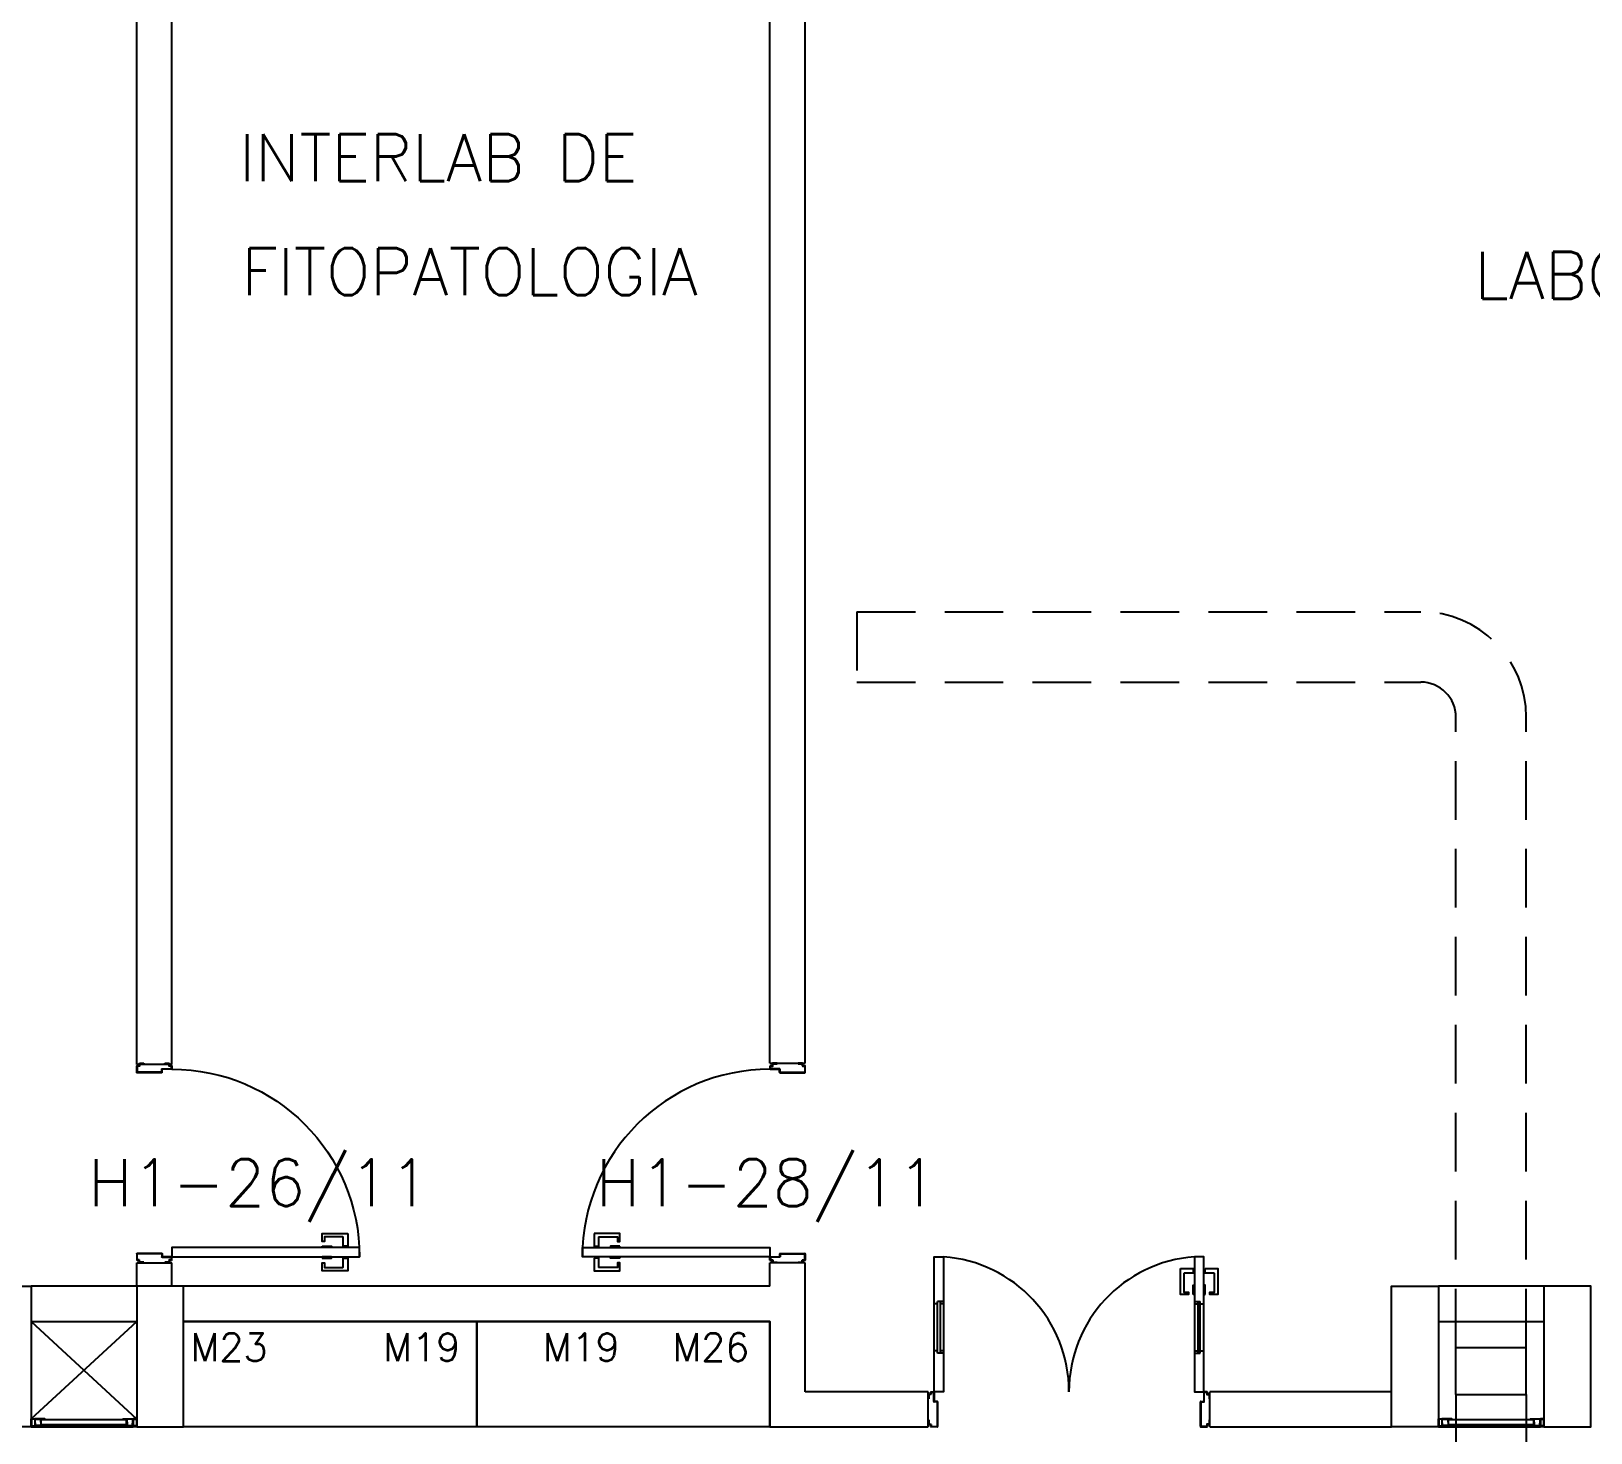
# Model space of a CAD drawing. Header units: millimetres. Extents: x 1887 to 2405, y 1100 to 1335.
# Drawn here: x 2241.36 to 2248.01, y 1232.7 to 1238.67 of the extents above; entities that cross this region are included whole.
import ezdxf

# ---------------------------------------------------------------- set-up
doc = ezdxf.new("R2010")
doc.units = ezdxf.units.MM
doc.linetypes.add('HIDDEN', pattern=[0.375, 0.25, -0.125])
for name, color, linetype in [('AC-PROJEÇÃO', 1, 'HIDDEN'), ('AC-VISTA', 2, 'Continuous'), ('AR-ALV', 2, 'Continuous'), ('AR-BANCOS', 1, 'Continuous'), ('AR-ESQ', 1, 'Continuous'), ('AR-ESTC', 3, 'Continuous'), ('AR-PORTA', 1, 'Continuous'), ('AR-SHAFT', 1, 'Continuous'), ('AR-TXTESQ1-CONG', 1, 'Continuous'), ('BAN- VISTA', 1, 'Continuous'), ('DT-ESQ-BAGUETE-C', 2, 'Continuous'), ('DT-ESQ-PERFIL CADEIRA-C', 2, 'Continuous'), ('DT-ESQ-PERFIL CADEIRA-V', 1, 'Continuous'), ('DT-ESQ-VENEZIANA-C', 2, 'Continuous'), ('DT-ESQ-VENEZIANA-V', 2, 'Continuous'), ('ENDEREÇO', 2, 'Continuous'), ('maçaneta', 1, 'Continuous'), ('mov', 1, 'Continuous'), ('PM-PERFIL U-C', 2, 'Continuous'), ('PM-VIDRO', 1, 'Continuous'), ('pm1', 2, 'Continuous'), ('pm2', 2, 'Continuous'), ('TEXTO', 2, 'Continuous')]:
    doc.layers.add(name, color=color, linetype=linetype)
doc.styles.add('S12', font='simplex.shx', dxfattribs={"width": 1.1, "height": 0.12})
doc.styles.add('UNB-100', font='simplex.shx', dxfattribs={"height": 0.2})
doc.styles.add('UNB1-100', font='simplex.shx', dxfattribs={"height": 0.2})

# ---------------------------------------------------------------- blocks, each defined once
blk = doc.blocks.new('BAN1')
at = {"layer": 'BAN- VISTA'}
blk.add_lwpolyline([(1.25, -0.45), (0, -0.45), (0, 0), (1.25, 0)], close=True, dxfattribs=at)
blk = doc.blocks.new('EF01-P')
at = {"layer": 'DT-ESQ-BAGUETE-C', "ltscale": 0.1}
for points in [[(0.0015, 0.035), (0.015, 0.035), (0.015, 0.0335), (0.0015, 0.0335), (0.0015, 0.005), (0.015, 0.005), (0.015, 0.0035), (0.0015, 0.0035, -0.414214), (0, 0.005), (0, 0.0335, -0.414214)], [(0.4485, 0.035), (0.435, 0.035), (0.435, 0.0335), (0.4485, 0.0335), (0.4485, 0.005), (0.435, 0.005), (0.435, 0.0035), (0.4485, 0.0035, 0.414214), (0.45, 0.005), (0.45, 0.0335, 0.414214)]]:
    blk.add_lwpolyline(points, format="xyb", close=True, dxfattribs=at)
at = {"layer": 'DT-ESQ-PERFIL CADEIRA-C', "color": 2, "ltscale": 0.1}
for points in [[(0.01, 0.0015), (0.01, 0.003), (0.0015, 0.003, 1), (0.0015, 0), (0.015, 0, 0.414214), (0.0165, 0.0015), (0.0165, 0.0335), (0.043, 0.0335)], [(0.407, 0.0065), (0.432, 0.0065), (0.432, 0.0165), (0.4335, 0.0165), (0.4335, 0.0065, -0.414214), (0.432, 0.005), (0.407, 0.005), (0.3935, 0.005, -1), (0.3935, 0.008), (0.407, 0.008), (0.407, 0.02), (0.407, 0.032), (0.3935, 0.032, -1), (0.3935, 0.035), (0.407, 0.035), (0.4335, 0.035, -0.414214), (0.435, 0.0335), (0.435, 0.0015), (0.4485, 0.0015)]]:
    blk.add_lwpolyline(points, format="xyb", dxfattribs=at)
at = {"layer": 'DT-ESQ-PERFIL CADEIRA-C', "ltscale": 0.1}
for points in [[(0.043, 0.0065), (0.018, 0.0065), (0.018, 0.0165), (0.0165, 0.0165), (0.0165, 0.0065, 0.414214), (0.018, 0.005), (0.043, 0.005), (0.0565, 0.005, 1), (0.0565, 0.008), (0.043, 0.008), (0.043, 0.02), (0.043, 0.032), (0.0565, 0.032, 1), (0.0565, 0.035), (0.043, 0.035), (0.0165, 0.035, 0.414214), (0.015, 0.0335), (0.015, 0.0015), (0.0015, 0.0015)], [(0.0415, 0.02), (0.0415, 0.032, -0.414214), (0.043, 0.0335), (0.0565, 0.0335)], [(0.0415, 0.02), (0.0415, 0.008, 0.414214), (0.043, 0.0065), (0.0565, 0.0065)], [(0.4085, 0.02), (0.4085, 0.032, 0.414214), (0.407, 0.0335), (0.3935, 0.0335)], [(0.4085, 0.02), (0.4085, 0.008, -0.414214), (0.407, 0.0065), (0.3935, 0.0065)], [(0.44, 0.0015), (0.44, 0.003), (0.4485, 0.003, -1), (0.4485, 0), (0.435, 0, -0.414214), (0.4335, 0.0015), (0.4335, 0.0335), (0.407, 0.0335)]]:
    blk.add_lwpolyline(points, format="xyb", dxfattribs=at)
at = {"layer": 'DT-ESQ-PERFIL CADEIRA-V', "ltscale": 0.1}
blk.add_line((0.015, 0), (0.435, 0), dxfattribs=at)
at = {"layer": 'DT-ESQ-VENEZIANA-C', "ltscale": 0.1}
for p, q in [((0.043, 0.0105), (0.407, 0.0105)), ((0.043, 0.009), (0.407, 0.009))]:
    blk.add_line(p, q, dxfattribs=at)
at = {"layer": 'DT-ESQ-VENEZIANA-V', "ltscale": 0.1}
blk.add_line((0.043, 0.031), (0.407, 0.031), dxfattribs=at)
blk = doc.blocks.new('PM3')
at = {"layer": 'maçaneta'}
for points in [[(0.02, 0.825), (-0.035, 0.825), (-0.035, 0.715), (0, 0.715), (0, 0.725), (-0.02, 0.725), (-0.02, 0.8035, -0.414214), (-0.0185, 0.805), (0.02, 0.805)], [(0.125, 0.825), (0.07, 0.825), (0.07, 0.805), (0.1085, 0.805, -0.414214), (0.11, 0.8035), (0.11, 0.725), (0.09, 0.725), (0.09, 0.715), (0.125, 0.715)]]:
    blk.add_lwpolyline(points, format="xyb", close=True, dxfattribs=at)
for points in [[(0.02, 0.715), (0.02, 0.755), (0.025, 0.755), (0.025, 0.715)], [(0.07, 0.715), (0.07, 0.755), (0.065, 0.755), (0.065, 0.715)]]:
    blk.add_lwpolyline(points, close=True, dxfattribs=at)
at = {"layer": 'mov'}
blk.add_arc((0.025, 0.075), 0.8, 0, 90, dxfattribs=at)
at = {"layer": 'PM-PERFIL U-C'}
for p, q in [((0.01, 0.065), (0.01, 0.0735)), ((0.0115, 0.075), (0.0235, 0.075)), ((0.012, 0.073), (0.012, 0.0645)), ((0.023, 0.073), (0.012, 0.073)), ((0.023, 0.0335), (0.023, 0.073)), ((0.025, 0.0735), (0.025, 0.034)), ((0.825, 0.0735), (0.825, 0.034)), ((0.8385, 0.075), (0.8265, 0.075)), ((0.827, 0.073), (0.838, 0.073)), ((0.827, 0.0335), (0.827, 0.073)), ((0.838, 0.073), (0.838, 0.0645)), ((0.84, 0.065), (0.84, 0.0735)), ((0, 0.045), (0, 0.0635)), ((0.002, 0.045), (0, 0.045)), ((0.0015, 0.065), (0.01, 0.065)), ((0.002, 0.063), (0.002, 0.045)), ((0.0105, 0.063), (0.002, 0.063)), ((0.038, 0.032), (0.0245, 0.032)), ((0.0385, 0.034), (0.025, 0.034)), ((0.038, 0.032), (0.038, -0.073)), ((0.04, 0.0325), (0.04, -0.0735)), ((0.81, 0.0325), (0.81, -0.0735)), ((0.8115, 0.034), (0.825, 0.034)), ((0.812, 0.032), (0.8255, 0.032)), ((0.812, 0.032), (0.812, -0.073)), ((0.8395, 0.063), (0.848, 0.063)), ((0.8485, 0.065), (0.84, 0.065)), ((0.848, 0.063), (0.848, 0.045)), ((0.848, 0.045), (0.85, 0.045)), ((0.85, 0.045), (0.85, 0.0635)), ((0, -0.045), (0.002, -0.045)), ((0, -0.0635), (0, -0.045)), ((0.01, -0.065), (0.0015, -0.065)), ((0.002, -0.045), (0.002, -0.063)), ((0.002, -0.063), (0.0105, -0.063)), ((0.01, -0.0735), (0.01, -0.065)), ((0.012, -0.0645), (0.012, -0.073)), ((0.838, -0.0645), (0.838, -0.073)), ((0.848, -0.063), (0.8395, -0.063)), ((0.84, -0.0735), (0.84, -0.065)), ((0.84, -0.065), (0.8485, -0.065)), ((0.85, -0.045), (0.848, -0.045)), ((0.848, -0.045), (0.848, -0.063)), ((0.85, -0.0635), (0.85, -0.045)), ((0.0385, -0.075), (0.0115, -0.075)), ((0.012, -0.073), (0.038, -0.073)), ((0.8115, -0.075), (0.8385, -0.075)), ((0.838, -0.073), (0.812, -0.073))]:
    blk.add_line(p, q, dxfattribs=at)
for centre, start, end in [((0.0115, 0.0735), 90, 180), ((0.0235, 0.0735), 360, 90), ((0.8265, 0.0735), 90, 180), ((0.8385, 0.0735), 0, 90), ((0.0015, 0.0635), 90, 180), ((0.0105, 0.0645), 270, 0), ((0.0245, 0.0335), 180, 270), ((0.0385, 0.0325), 0, 90), ((0.8115, 0.0325), 90, 180), ((0.8255, 0.0335), 270, 0), ((0.8395, 0.0645), 180, 270), ((0.8485, 0.0635), 0, 90), ((0.0015, -0.0635), 180, 270), ((0.0105, -0.0645), 0, 90), ((0.8395, -0.0645), 90, 180), ((0.8485, -0.0635), 270, 0), ((0.0115, -0.0735), 180, 270), ((0.0385, -0.0735), 269.93864, 0), ((0.8115, -0.0735), 180, 270.06136), ((0.8385, -0.0735), 270, 0)]:
    blk.add_arc(centre, 0.0015, start, end, dxfattribs=at)
at = {"layer": 'pm1'}
blk.add_lwpolyline([(0.065, 0.875), (0.065, 0.075), (0.025, 0.075), (0.025, 0.875)], close=True, dxfattribs=at)
blk = doc.blocks.new('marco-d')
at = {"layer": 'PM-PERFIL U-C'}
for p, q in [((-0.0135, 0), (-0.0015, 0)), ((-0.025, -0.03), (-0.025, -0.0115)), ((-0.023, -0.03), (-0.025, -0.03)), ((-0.0235, -0.01), (-0.015, -0.01)), ((-0.0145, -0.012), (-0.023, -0.012)), ((-0.023, -0.012), (-0.023, -0.03)), ((-0.015, -0.01), (-0.015, -0.0015)), ((-0.002, -0.002), (-0.013, -0.002)), ((-0.013, -0.002), (-0.013, -0.0105)), ((-0.002, -0.0415), (-0.002, -0.002)), ((0.013, -0.043), (-0.0005, -0.043)), ((0, -0.0015), (0, -0.041)), ((0.0135, -0.041), (0, -0.041)), ((0.013, -0.043), (0.013, -0.148)), ((0.015, -0.0425), (0.015, -0.1485)), ((-0.025, -0.1385), (-0.025, -0.12)), ((-0.025, -0.12), (-0.023, -0.12)), ((-0.023, -0.12), (-0.023, -0.138)), ((-0.015, -0.14), (-0.0235, -0.14)), ((-0.023, -0.138), (-0.0145, -0.138)), ((-0.015, -0.1485), (-0.015, -0.14)), ((0.0135, -0.15), (-0.0135, -0.15)), ((-0.013, -0.1395), (-0.013, -0.148)), ((-0.013, -0.148), (0.013, -0.148))]:
    blk.add_line(p, q, dxfattribs=at)
for centre, start, end in [((-0.0135, -0.0015), 90, 180), ((-0.0015, -0.0015), 360, 90), ((-0.0235, -0.0115), 90, 180), ((-0.0145, -0.0105), 270, 0), ((-0.0005, -0.0415), 180, 270), ((0.0135, -0.0425), 0, 90), ((-0.0235, -0.1385), 180, 270), ((-0.0135, -0.1485), 180, 270), ((-0.0145, -0.1395), 0, 90), ((0.0135, -0.1485), 269.93864, 0)]:
    blk.add_arc(centre, 0.0015, start, end, dxfattribs=at)
blk = doc.blocks.new('marco-e')
at = {"layer": 'PM-PERFIL U-C'}
for p, q in [((-0.015, -0.0425), (-0.015, -0.1485)), ((-0.0135, -0.041), (0, -0.041)), ((-0.013, -0.043), (0.0005, -0.043)), ((-0.013, -0.043), (-0.013, -0.148)), ((0, -0.0015), (0, -0.041)), ((0.0135, 0), (0.0015, 0)), ((0.002, -0.0415), (0.002, -0.002)), ((0.002, -0.002), (0.013, -0.002)), ((0.013, -0.002), (0.013, -0.0105)), ((0.0145, -0.012), (0.023, -0.012)), ((0.015, -0.01), (0.015, -0.0015)), ((0.0235, -0.01), (0.015, -0.01)), ((0.023, -0.012), (0.023, -0.03)), ((0.023, -0.03), (0.025, -0.03)), ((0.025, -0.03), (0.025, -0.0115)), ((0.025, -0.12), (0.023, -0.12)), ((0.023, -0.12), (0.023, -0.138)), ((0.025, -0.1385), (0.025, -0.12)), ((-0.0135, -0.15), (0.0135, -0.15)), ((0.013, -0.148), (-0.013, -0.148)), ((0.013, -0.1395), (0.013, -0.148)), ((0.023, -0.138), (0.0145, -0.138)), ((0.015, -0.14), (0.0235, -0.14)), ((0.015, -0.1485), (0.015, -0.14))]:
    blk.add_line(p, q, dxfattribs=at)
for centre, start, end in [((-0.0135, -0.0425), 90, 180), ((0.0015, -0.0015), 90, 180), ((0.0005, -0.0415), 270, 0), ((0.0145, -0.0105), 180, 270), ((0.0135, -0.0015), 0, 90), ((0.0235, -0.0115), 0, 90), ((-0.0135, -0.1485), 180, 270.06136), ((0.0145, -0.1395), 90, 180), ((0.0135, -0.1485), 270, 0), ((0.0235, -0.1385), 270, 0)]:
    blk.add_arc(centre, 0.0015, start, end, dxfattribs=at)
blk = doc.blocks.new('PM6V')
at = {"layer": 'maçaneta'}
for points in [[(1.075, 0.675), (1.13, 0.675), (1.13, 0.655), (1.0915, 0.655, 0.414214), (1.09, 0.6535), (1.09, 0.575), (1.11, 0.575), (1.11, 0.565), (1.075, 0.565)], [(1.18, 0.675), (1.235, 0.675), (1.235, 0.565), (1.2, 0.565), (1.2, 0.575), (1.22, 0.575), (1.22, 0.6535, 0.414214), (1.2185, 0.655), (1.18, 0.655)]]:
    blk.add_lwpolyline(points, format="xyb", close=True, dxfattribs=at)
for points in [[(1.13, 0.565), (1.13, 0.605), (1.135, 0.605), (1.135, 0.565)], [(1.18, 0.565), (1.18, 0.605), (1.175, 0.605), (1.175, 0.565)]]:
    blk.add_lwpolyline(points, close=True, dxfattribs=at)
at = {"layer": 'mov'}
for centre, start, end in [((0.025, 0.1514), 359.86061, 86.01115), ((1.175, 0.1514), 93.98885, 180.13939)]:
    blk.add_arc(centre, 0.575, start, end, dxfattribs=at)
at = {"layer": 'PM-VIDRO'}
for p, q in [((0.04, 0.325), (0.04, 0.525)), ((0.05, 0.525), (0.05, 0.325)), ((1.15, 0.525), (1.15, 0.325)), ((1.16, 0.325), (1.16, 0.525))]:
    blk.add_line(p, q, dxfattribs=at)
at = {"layer": 'pm1'}
for p, q in [((0.065, 0.535), (0.04, 0.535)), ((0.04, 0.525), (0.04, 0.535)), ((0.05, 0.535), (0.05, 0.525)), ((0.065, 0.535), (0.065, 0.525)), ((1.135, 0.535), (1.135, 0.525)), ((1.135, 0.535), (1.16, 0.535)), ((1.15, 0.535), (1.15, 0.525)), ((1.16, 0.525), (1.16, 0.535)), ((0.04, 0.525), (0.025, 0.525)), ((0.065, 0.525), (0.05, 0.525)), ((1.135, 0.525), (1.15, 0.525)), ((1.16, 0.525), (1.175, 0.525)), ((0.04, 0.325), (0.025, 0.325)), ((0.04, 0.315), (0.04, 0.325)), ((0.065, 0.315), (0.04, 0.315)), ((0.065, 0.325), (0.05, 0.325)), ((0.05, 0.325), (0.05, 0.315)), ((0.065, 0.325), (0.065, 0.315)), ((1.135, 0.325), (1.135, 0.315)), ((1.135, 0.325), (1.15, 0.325)), ((1.135, 0.315), (1.16, 0.315)), ((1.15, 0.325), (1.15, 0.315)), ((1.16, 0.315), (1.16, 0.325)), ((1.16, 0.325), (1.175, 0.325))]:
    blk.add_line(p, q, dxfattribs=at)
for points in [[(0.025, 0.525), (0.025, 0.725), (0.065, 0.725), (0.065, 0.525)], [(1.175, 0.525), (1.175, 0.725), (1.135, 0.725), (1.135, 0.525)], [(0.065, 0.325), (0.065, 0.15), (0.025, 0.15), (0.025, 0.325)], [(1.135, 0.325), (1.135, 0.15), (1.175, 0.15), (1.175, 0.325)]]:
    blk.add_lwpolyline(points, dxfattribs=at)
at = {"layer": 'pm2'}
for p, q in [((0.025, 0.325), (0.025, 0.525)), ((0.065, 0.525), (0.065, 0.325)), ((1.135, 0.525), (1.135, 0.325)), ((1.175, 0.325), (1.175, 0.525))]:
    blk.add_line(p, q, dxfattribs=at)
at = {"layer": 'pm1'}
for name, p in [('marco-d', (0.025, 0.15)), ('marco-e', (1.175, 0.15))]:
    blk.add_blockref(name, p, dxfattribs=at)

msp = doc.modelspace()

# ---------------------------------------------------------------- linework, layer by layer
at = {"layer": 'AC-PROJEÇÃO'}
for p, q in [((2244.8797, 1236.1985), (2247.2847, 1236.1985)), ((2244.8797, 1236.1985), (2244.8797, 1235.8985)), ((2244.8797, 1235.8985), (2247.2847, 1235.8985)), ((2247.4347, 1233.0622), (2247.4347, 1235.7485)), ((2247.7347, 1233.0622), (2247.7347, 1235.7485)), ((2247.4347, 1232.8622), (2247.4347, 1231.7657)), ((2247.7347, 1232.8622), (2247.7347, 1231.7657))]:
    msp.add_line(p, q, dxfattribs=at)
for radius in [0.45, 0.15]:
    msp.add_arc((2247.2847, 1235.7485), radius, 0, 90, dxfattribs=at)
at = {"layer": 'AC-VISTA'}
for p, q in [((2247.4347, 1232.8622), (2247.4347, 1233.0622)), ((2247.4347, 1233.0622), (2247.7347, 1233.0622)), ((2247.7347, 1232.8622), (2247.7347, 1233.0622)), ((2247.4347, 1232.8622), (2247.7347, 1232.8622))]:
    msp.add_line(p, q, dxfattribs=at)
at = {"layer": 'AR-ALV'}
for p, q in [((2241.8097, 1234.2685), (2241.8097, 1241.0485)), ((2241.9597, 1234.2685), (2241.9597, 1241.0485)), ((2244.5097, 1234.2735), (2244.5097, 1241.0485)), ((2244.6597, 1234.2735), (2244.6597, 1241.0485)), ((2241.9597, 1234.2685), (2241.8097, 1234.2685)), ((2244.5097, 1234.2735), (2244.6597, 1234.2735)), ((2241.8097, 1233.4235), (2241.9597, 1233.4235)), ((2241.8097, 1233.3235), (2241.8097, 1233.4235)), ((2241.9597, 1233.3235), (2241.9597, 1233.4235)), ((2244.6597, 1233.4235), (2244.5097, 1233.4235)), ((2244.5097, 1233.3235), (2244.5097, 1233.4235)), ((2244.6597, 1232.8735), (2244.6597, 1233.4235)), ((2241.8097, 1233.3235), (2241.3597, 1233.3235)), ((2244.5097, 1233.3235), (2242.0097, 1233.3235)), ((2247.8097, 1233.3235), (2247.3597, 1233.3235)), ((2241.3597, 1233.1735), (2241.8097, 1233.1735)), ((2244.5097, 1233.1735), (2242.0097, 1233.1735)), ((2244.5097, 1232.7235), (2244.5097, 1233.1735)), ((2247.3597, 1233.1735), (2247.8097, 1233.1735)), ((2245.1847, 1232.8735), (2244.6597, 1232.8735)), ((2245.1847, 1232.7235), (2245.1847, 1232.8735)), ((2247.1597, 1232.8735), (2246.3847, 1232.8735)), ((2246.3847, 1232.7235), (2246.3847, 1232.8735)), ((2244.5097, 1232.7235), (2245.1847, 1232.7235)), ((2246.3847, 1232.7235), (2247.1597, 1232.7235))]:
    msp.add_line(p, q, dxfattribs=at)
at = {"layer": 'AR-ESTC'}
for points in [[(2241.3597, 1232.7235), (2241.1597, 1232.7235), (2241.1597, 1233.3235), (2241.3597, 1233.3235)], [(2241.8097, 1232.7235), (2242.0097, 1232.7235), (2242.0097, 1233.3235), (2241.8097, 1233.3235)], [(2247.3597, 1232.7235), (2247.1597, 1232.7235), (2247.1597, 1233.3235), (2247.3597, 1233.3235)], [(2247.8097, 1232.7235), (2248.0097, 1232.7235), (2248.0097, 1233.3235), (2247.8097, 1233.3235)]]:
    msp.add_lwpolyline(points, close=True, dxfattribs=at)
at = {"layer": 'AR-SHAFT'}
for p, q in [((2241.3597, 1233.1735), (2241.8092, 1232.758)), ((2241.3601, 1232.758), (2241.8097, 1233.1735))]:
    msp.add_line(p, q, dxfattribs=at)

# ---------------------------------------------------------------- block references
msp.add_blockref('PM6V', (2245.1847, 1232.7235))
at = {"layer": 'AR-BANCOS'}
for p in [(2242.0097, 1233.1735), (2243.2597, 1233.1735)]:
    msp.add_blockref('BAN1', p, dxfattribs=at)
at = {"layer": 'AR-ESQ'}
for p in [(2241.3597, 1232.7235), (2247.3597, 1232.7235)]:
    msp.add_blockref('EF01-P', p, dxfattribs=at)
at = {"layer": 'AR-PORTA', "xscale": -1, "rotation": 270}
msp.add_blockref('PM3', (2241.8847, 1233.4235), dxfattribs=at)
at = {"layer": 'AR-PORTA', "rotation": 90}
msp.add_blockref('PM3', (2244.5847, 1233.4235), dxfattribs=at)

# ---------------------------------------------------------------- texts
at = {"layer": 'AR-TXTESQ1-CONG', "style": 'S12'}
for s, p in [('M23', (2242.0386, 1233.0032)), ('M19', (2242.8603, 1233.0032)), ('M19', (2243.54, 1233.0032)), ('M26', (2244.0929, 1233.0032))]:
    msp.add_text(s, height=0.12, dxfattribs=at).set_placement(p)
at = {"layer": 'ENDEREÇO', "style": 'UNB1-100'}
for s, p in [('H1-26/11', (2241.6026, 1233.6648)), ('H1-28/11', (2243.7675, 1233.6648))]:
    msp.add_text(s, height=0.2, dxfattribs=at).set_placement(p)
at = {"layer": 'TEXTO', "style": 'UNB-100'}
for s, p in [('INTERLAB DE', (2242.2461, 1238.0341)), ('LABORATÓRIO DE BOTÂNICA', (2247.5142, 1237.5332)), ('FITOPATOLOGIA', (2242.2569, 1237.5487))]:
    msp.add_text(s, height=0.2, dxfattribs=at).set_placement(p)

doc.saveas('drawing.dxf')
